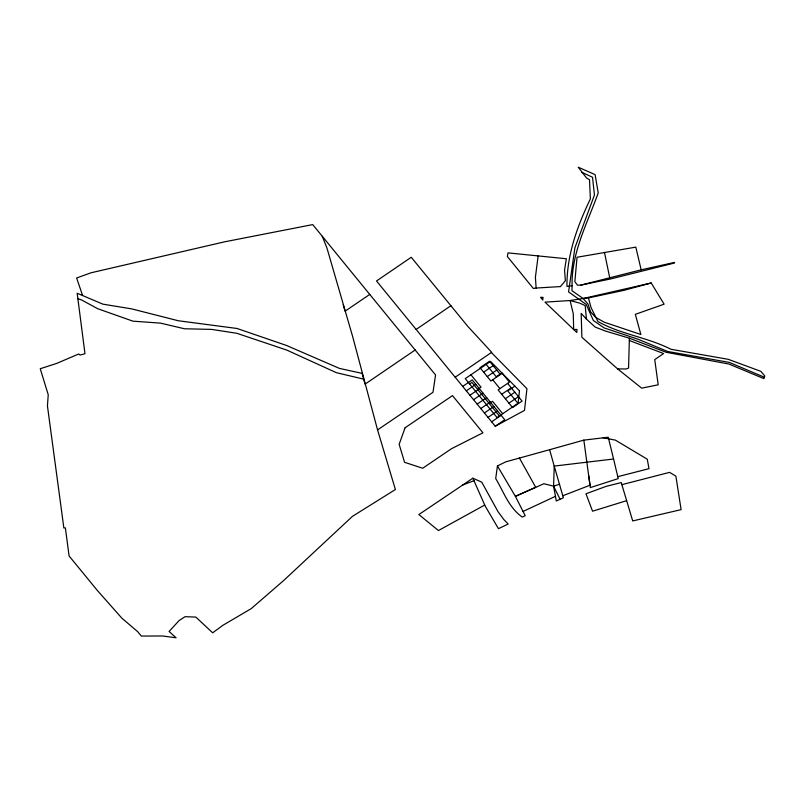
<?xml version="1.0" encoding="UTF-8"?>
<svg xmlns="http://www.w3.org/2000/svg" width="805" height="805" viewBox="0 0 805 805"><rect width="100%" height="100%" fill="white"/><g stroke="black" fill="none" stroke-linecap="round" stroke-linejoin="round"><path stroke-width="1.21" d="M572.083 285.805C571.278 252.911 587.409 223.136 598.226 192.908L595.116 174.615L578.252 167.219L586.533 177.996L589.512 179.656L590.377 198.885C577.235 226.306 566.589 255.477 566.962 286.349L572.083 285.805L571.952 290.706L583.152 298.504L587.962 303.988L590.629 311.917L595.75 317.422L604.283 322.221L640.871 334.498L635.316 314.342L664.105 304.189L651.215 282.978L583.152 298.504L570.101 300.527L544.985 302.137L576.772 332.465L577.034 329.446L573.673 329.527L573.271 313.789L570.101 300.527L579.882 303.193L585.195 305.638L586.432 319.102L595.207 327.102L605.269 330.996L629.389 338.201L666.208 352.298L728.928 364.041L763.935 378.632L764.75 375.945L760.856 371.357L728.294 359.332L670.967 349.279C647.572 337.305 620.756 334.377 597.944 321.537L591.011 307.47L588.435 297.93L583.152 298.504M629.389 338.201L628.564 368.066L626.139 368.982L617.626 368.901L581.874 337.245L581.17 313.407L586.432 319.102M613.561 459.001L608.228 437.226L583.836 440.134L590.317 487.609L618.24 478.593L613.561 459.001L554.222 466.085L563.379 497.792L556.305 500.992L553.578 486.15L554.222 466.085L549.614 449.703L505.691 461.869L497.44 465.954L495.709 478.542C503.678 491.865 508.981 507.915 522.334 517.102L525.222 515.693L515.391 496.343L497.44 465.954M538.163 255.708L535.406 277.262L536.13 288.039L533.333 288.482L507.341 256.503L508.005 252.881L566.358 258.757L564.567 270.098L565.362 280.734L560.461 286.57L536.13 288.039M416.145 329.446L450.901 305.719M415.179 349.994L365.027 384.166L362.099 373.379L339.479 368.408L286.349 345.405L237.032 328.48L178.287 320.752L131.718 308.889L102.869 304.149L77.169 293.241L84.978 353.727L80.097 355.055L78.709 353.989L56.571 363.458L40.25 368.73L48.23 394.732L47.445 405.951L63.867 528.02L65.366 527.849L69.089 555.963L97.043 590.105L121.867 618.18L137.776 631.754L141.288 636.071L162.57 635.98L176.064 637.781L169.09 631.482L179.062 620.595L185.059 616.69L195.846 617.083L212.671 632.811L222.884 625.304L251.18 608.661L283.531 580.647L352.51 516.307L395.396 489.531L377.555 429.89L352.56 336.238L326.941 248L322.262 236.278L312.712 224.595L224.374 241.872L91.015 272.794L76.626 277.987L82.573 295.475M455.197 377.203L491.694 352.308L467.866 326.458L411.244 257.278L376.509 280.975L495.256 426.248L524.488 410.389L526.953 388.694L491.372 352.53M462.714 386.4L472.223 379.92L504.765 419.767L495.256 426.248M483.634 372.151L493.153 365.671M469.607 383.965L471.921 382.385L499.392 415.974M466.326 390.827L475.836 384.347M487.256 376.579L496.766 370.099M477.667 389.409L481.008 387.135L470.905 374.768M501.867 372.926L496.232 376.77L486.129 364.403M469.939 395.255L479.458 388.775M473.561 399.683L483.07 393.202M477.174 404.11L486.683 397.63M480.786 408.538L490.305 402.057M501.716 394.289L511.225 387.809M489.249 403.577L492.58 401.303L502.712 413.71M514.868 386.128L507.804 390.938L517.937 403.345M484.409 412.965L493.918 406.485M505.339 398.717L514.848 392.236M488.021 417.393L497.54 410.912M508.951 403.144L518.46 396.664M491.644 421.82L501.153 415.34M369.757 294.409L345.103 311.183L343.192 304.793M377.555 429.89L432.989 392.307L435.565 374.969L322.262 236.278M484.731 505.047L438.433 530.545L418.862 514.556L472.867 478.19L481.742 482.135L498.023 511.668L503.749 519.477L508.186 524.025L498.456 528.684L485.163 506.033L472.867 478.19M523.059 511.447L555.45 496.323M562.806 495.749L590.005 485.224L588.787 476.037M462.764 484.992L474.054 480.655M519.376 457.944L535.717 487.327L515.391 496.343L543.858 483.725L553.578 486.15L559.596 484.228M626.642 500.67L592.561 511.195L585.98 493.797L605.984 486.411L621.239 482.567L632.71 520.936L681.1 509.635L675.888 476.147L669.599 472.364L621.863 484.66M549.614 449.703L583.836 440.134M580.848 285.111L641.162 269.826L674.62 262.39L674.359 263.054L610.592 278.953L580.848 285.111L577.547 285.222L574.861 281.73L577.034 257.258L635.819 247.125L641.162 269.826M651.215 282.978L624.117 290.293L588.435 297.93M617.777 476.681L648.991 468.661L647.27 459.212L615.443 440.144L603.046 437.739M363.669 379.145L336.309 372.655L286.751 350.074L236.871 333.3L211.715 329.406L184.446 328.762L160.467 323.117L132.916 321.165L97.707 308.707L81.194 299.772L77.884 298.766M629.329 340.495L663.622 353.546L654.737 359.604L658.198 384.8L641.676 388.161L617.626 368.901M764.358 377.233L729.32 362.411L667.667 351.473L638.144 339.267L604.153 327.927L593.355 320.471L586.191 304.421L568.572 291.913L574.901 247.819L594.452 195.011L592.51 177.251L581.743 172.25M500.378 374.526L489.531 361.244L480.022 367.724L490.869 381.007L502.209 373.279L509.444 382.134L498.104 389.862L512.564 407.572L522.083 401.091L507.613 383.381M492.7 379.759L499.935 388.614M553.578 486.15L560.079 499.281M604.475 252.468L609.747 277.856M542.852 297.417L542.842 300.054L540.547 297.266L542.852 297.417M519.487 390.827L518.078 403.245L497.047 417.564L465.24 378.632L490.527 361.405L519.487 390.827M405.106 427.747L399.149 444.32L404.573 462.291L422.675 468.248L451.575 448.667L482.94 432.798L452.501 395.617L405.106 427.747"/></g></svg>
